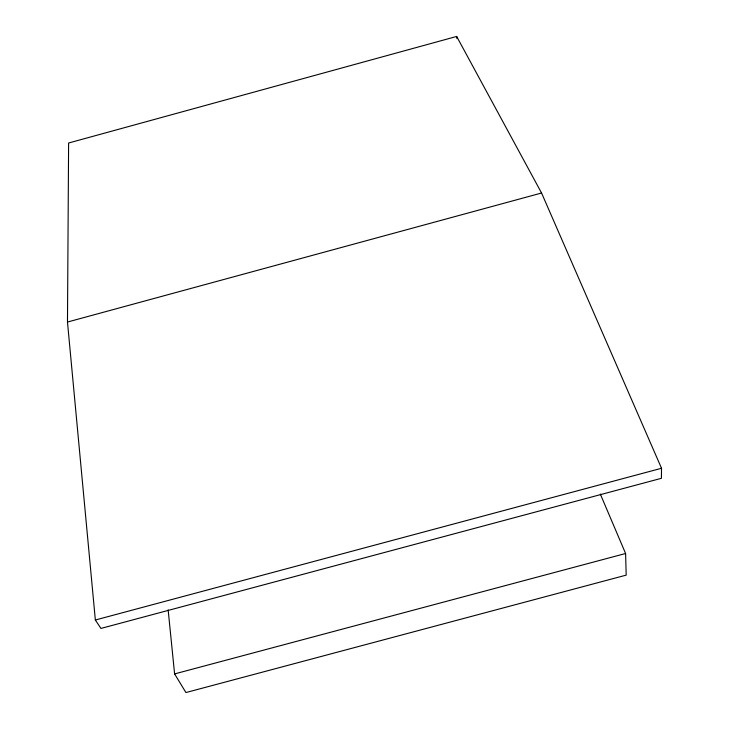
<?xml version="1.0" encoding="UTF-8"?>
<svg xmlns="http://www.w3.org/2000/svg" width="729" height="729" viewBox="0 0 729 729"><rect width="100%" height="100%" fill="white"/><g stroke="black" fill="none" stroke-linecap="round" stroke-linejoin="round"><path stroke-width="1.09" d="M67.478 322.036L68.608 143.012L456.664 36.45L541.565 193.012L661.522 468.273L661.403 478.306L100.939 628.434L95.353 620.005L67.478 322.036L541.565 193.012M95.353 620.005L661.522 468.273M168.144 609.827L174.605 673.915L625.6 553.502L600.313 494.071M174.605 673.915L185.931 692.55L626.184 575.135L625.6 553.502M456.664 36.45L456.965 38.655"/></g></svg>
